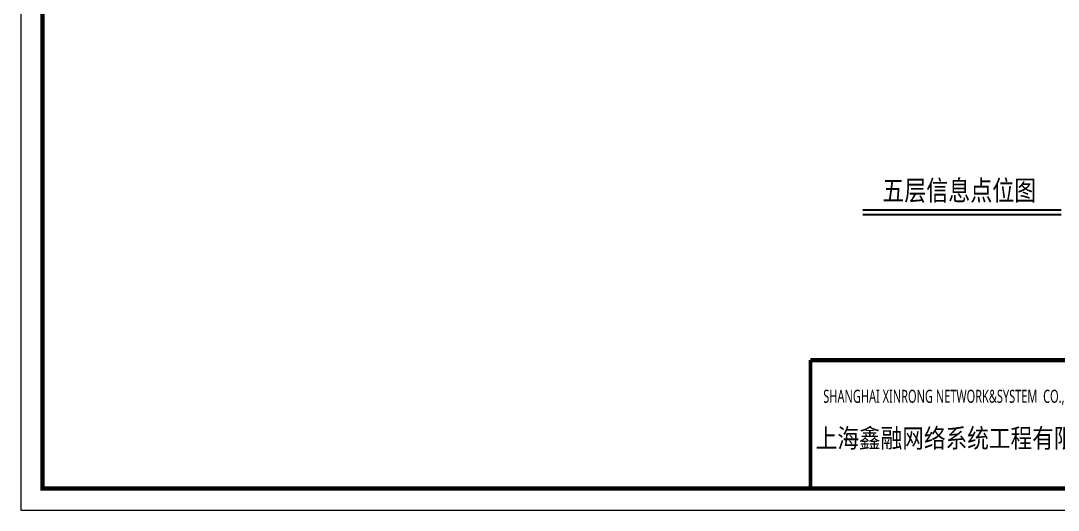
# Model space of a CAD drawing. Header units: millimetres. Extents: x 526420 to 928802, y 401925 to 509768.
# Drawn here: x 804535 to 835421, y 401925 to 416488 of the extents above; entities that cross this region are included whole.
import ezdxf

# ---------------------------------------------------------------- set-up
doc = ezdxf.new("R2010")
doc.units = ezdxf.units.MM
doc.header["$LTSCALE"] = 3000
doc.header["$MEASUREMENT"] = 0
for name, color, linetype in [('4', 4, 'CONTINUOUS'), ('8', 8, 'CONTINUOUS'), ('A', 7, 'CONTINUOUS')]:
    doc.layers.add(name, color=color, linetype=linetype)
doc.styles.get("Standard").update_dxf_attribs({"font": 'romans.shx', "width": 0.65, "bigfont": 'hzfs1.shx'})
doc.styles.add('宋体', font='SimSun.ttf')

msp = doc.modelspace()

# ---------------------------------------------------------------- linework, layer by layer
at = {"layer": '4', "color": 0}
msp.add_line((829599, 410720, -31883), (835508, 410720, -31883), dxfattribs=at)
at = {"layer": '4', "color": 0, "const_width": 66.7, "elevation": -31883}
msp.add_lwpolyline([(829599, 410857), (835508, 410857)], dxfattribs=at)
at = {"layer": 'A', "linetype": 'ByBlock', "lineweight": 0}
for points in [[(859958, 441495), (804535, 441495), (804535, 401925), (859958, 401925)], [(805179, 402570), (859313, 402570), (859313, 440850), (805179, 440850)]]:
    msp.add_lwpolyline(points, close=True, dxfattribs=at)
at = {"layer": 'A', "linetype": 'ByBlock', "lineweight": 0, "const_width": 129}
msp.add_lwpolyline([(805179, 402570), (859313, 402570), (859313, 440850), (805179, 440850)], close=True, dxfattribs=at)
at = {"layer": 'A', "linetype": 'ByBlock', "lineweight": 0}
for points, const_width in [([(828045, 406391), (859313, 406398)], 129), ([(828045, 406391), (828045, 402563)], 103)]:
    msp.add_lwpolyline(points, dxfattribs=dict(at, const_width=const_width))

# ---------------------------------------------------------------- texts
at = {"layer": '8', "color": 0, "style": '宋体', "width": 0.8}
msp.add_text('五层信息点位图', height=600, dxfattribs=at).set_placement((830183, 411140, -31883))
at = {"layer": 'A', "linetype": 'ByBlock', "lineweight": 0}
msp.add_text('上海鑫融网络系统工程有限公司', height=644.45, dxfattribs=at).set_placement((828200, 403723))
at = {"layer": 'A', "linetype": 'ByBlock', "lineweight": 0, "insert": (828426, 405509), "char_height": 386.672, "width": 20453.43, "attachment_point": 1}
msp.add_mtext('{\\fLucida Handwriting|b0|i0|c0|p66;SHANGHAI \\fLucida Handwriting|b0|i0|c134|p66;XINRONG\\fLucida Handwriting|b0|i0|c0|p66; NETWORK&SYSTEM  CO.,LTD.}', dxfattribs=at)

doc.saveas('drawing.dxf')
